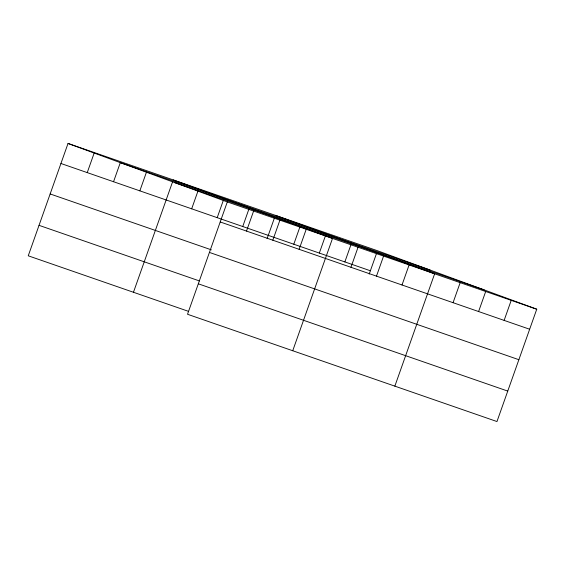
<?xml version="1.0" encoding="UTF-8"?>
<svg xmlns="http://www.w3.org/2000/svg" width="565" height="565" viewBox="0 0 565 565"><rect width="100%" height="100%" fill="white"/><g stroke="black" fill="none" stroke-linecap="round" stroke-linejoin="round"><path stroke-width="0.85" d="M68.033 143.454L227.307 201.924L187.524 314.267L496.967 421.547L536.75 309.203L377.477 250.733L68.033 143.454L28.25 255.797L188.639 311.4M87.243 172.608L94.334 152.571M113.544 181.732L120.352 162.494M139.845 190.85L146.37 172.417M133.46 292.274L172.678 181.535M191.676 208.817L198.202 190.384M217.207 217.666L223.45 200.031M242.738 226.516L248.981 208.888M246.51 231.078L253.607 211.042M267.097 238.663L274.512 217.737M272.817 240.203L279.908 220.159M293.793 244.221L300.036 226.586M299.118 249.32L306.216 229.284M319.324 253.071L325.567 235.436M292.734 350.745L332.517 238.402L173.243 179.931M344.855 261.92L351.098 244.285M350.95 267.287L358.048 247.251M369.213 274.06L376.629 253.141M376.481 276.137L383.571 256.1M402.012 284.986L409.102 264.95M394.85 386.142L434.633 273.799L275.36 215.329M453.066 302.692L460.164 282.655M478.597 311.541L485.688 291.505M504.128 320.39L511.219 300.354M120.592 162.748L430.036 270.028M174.747 182.629L484.191 289.909M227.307 201.924L536.75 309.203M60.935 163.49L370.379 270.769M220.209 221.96L529.652 329.24M50.151 193.95L211.359 249.843M209.424 252.421L518.868 359.7M39.034 225.336L199.424 280.939M198.308 283.807L507.751 391.086"/></g></svg>
